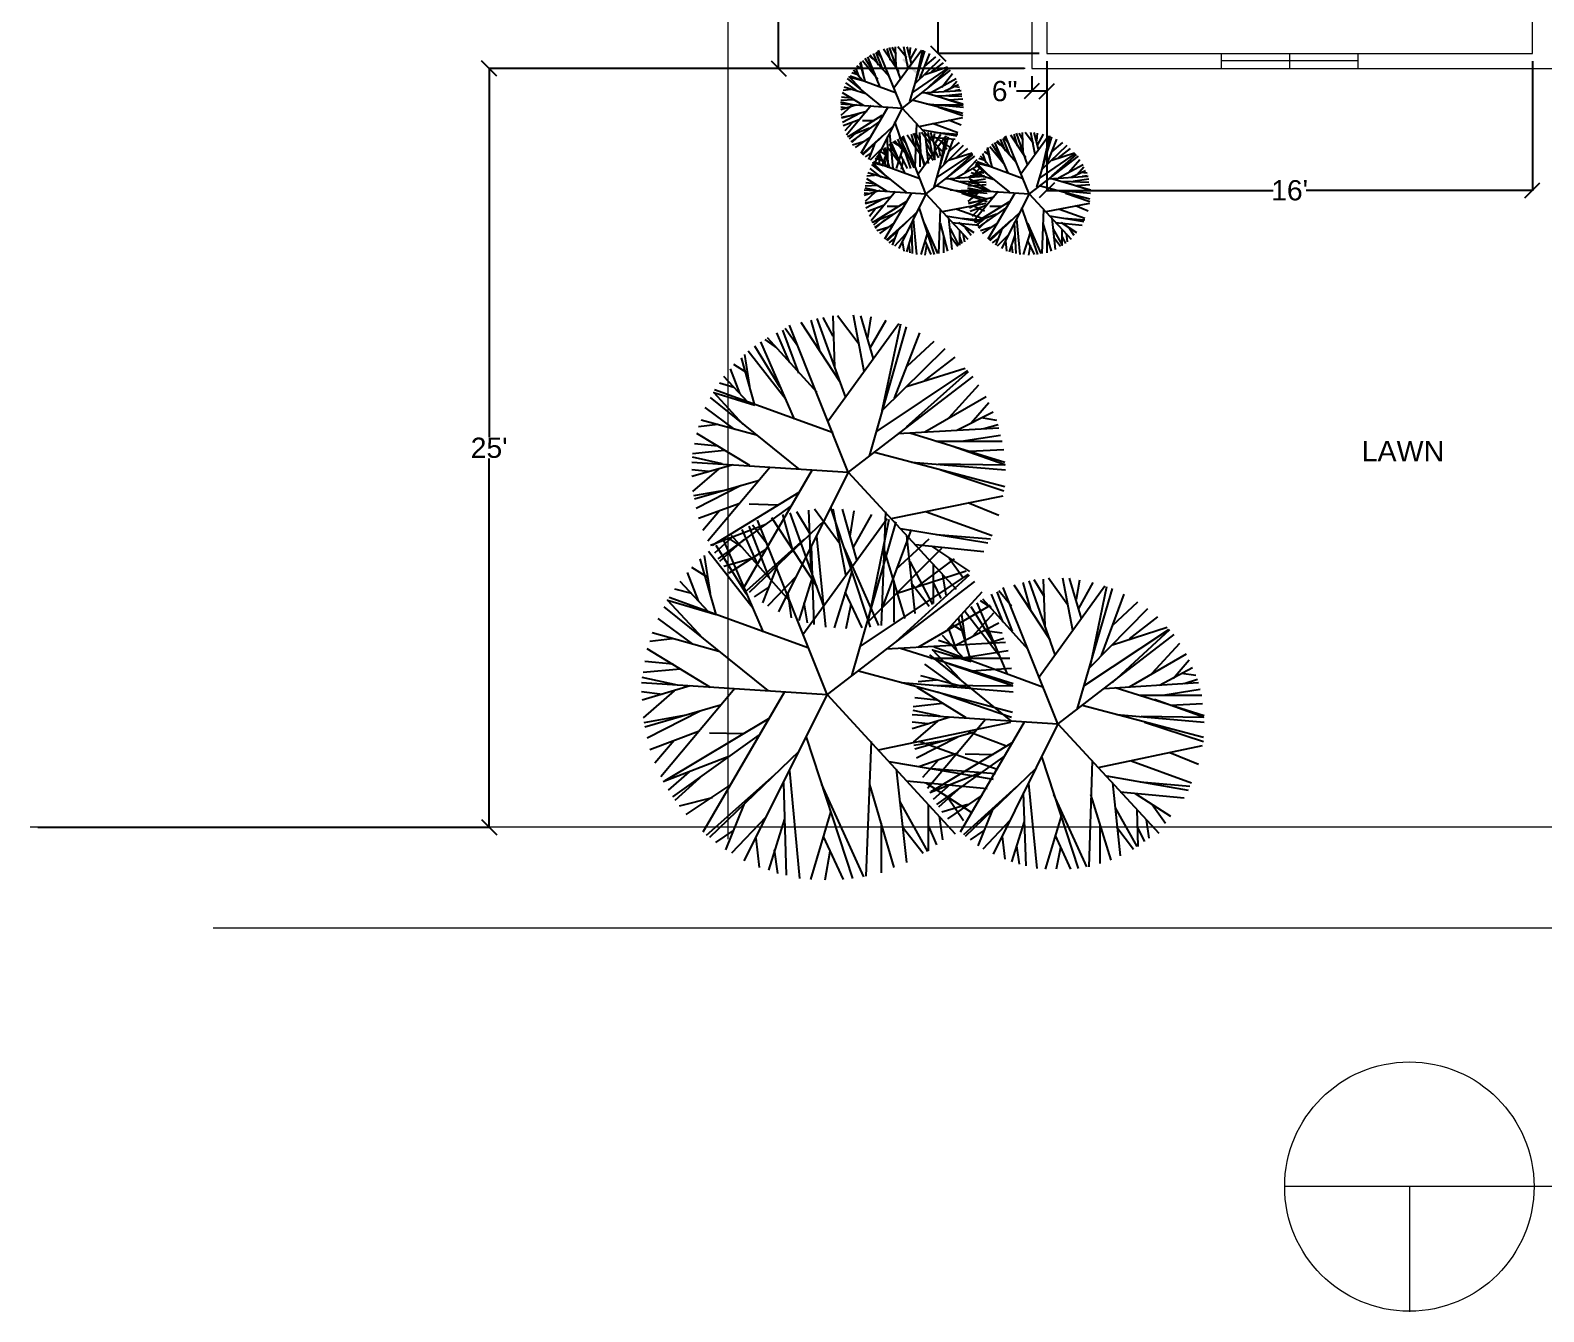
# Model space of a CAD drawing. Header units: inches. Extents: x 2489 to 11897, y 91 to 1364.
# Drawn here: x 4587 to 5185, y 91 to 598 of the extents above; entities that cross this region are included whole.
import ezdxf

# ---------------------------------------------------------------- set-up
doc = ezdxf.new("R2010")
doc.units = ezdxf.units.IN
doc.header["$MEASUREMENT"] = 0
for name, color, linetype in [('PDF2_Geometry', 7, 'Continuous'), ('PDF2_Solid Fills', 7, 'Continuous'), ('PDF2_Text', 7, 'Continuous')]:
    doc.layers.add(name, color=color, linetype=linetype)
doc.styles.add('PDF Arial', font='arial.ttf')
doc.styles.get("Standard").update_dxf_attribs({"font": 'arial.ttf'})
doc.dimstyles.get("Standard").update_dxf_attribs({"dimtxt": 8, "dimasz": 6, "dimexe": 0.18, "dimexo": 3, "dimgap": 0.09, "dimtad": 0, "dimtih": 1, "dimtoh": 1, "dimdec": 4, "dimzin": 0, "dimdsep": 46, "dimlunit": 4, "dimtxsty": 'Standard', "dimblk": 'OBLIQUE', "dimcen": 0.09, "dimadec": 0, "dimazin": 0, "dimtfac": 1, "dimtdec": 4, "dimtofl": 0, "dimtmove": 0, "dimatfit": 3, "dimldrblk": 'OBLIQUE', "dimfxl": 1, "dimtolj": 1, "dimtzin": 0, "dimarcsym": 0})

# ---------------------------------------------------------------- blocks, each defined once
blk = doc.blocks.new('_Oblique')
at = {"color": 0, "linetype": 'ByBlock', "lineweight": -2}
blk.add_line((-0.5, -0.5), (0.5, 0.5), dxfattribs=at)
blk = doc.blocks.new('*D137')
at = {"layer": 'Defpoints', "color": 0, "lineweight": 15, "transparency": 16777216}
for p in [(4882.87, 1216.77), (4982.92, 1216.77), (4982.92, 582.79)]:
    blk.add_point(p, dxfattribs=at)
at = {"layer": 'PDF2_Geometry', "color": 0, "lineweight": -2, "transparency": 16777216}
for p, q in [((4979.92, 1216.77), (4882.69, 1216.77)), ((4882.87, 1216.77), (4882.87, 903.96)), ((4882.87, 582.79), (4882.87, 895.61)), ((4979.92, 582.79), (4882.69, 582.79))]:
    blk.add_line(p, q, dxfattribs=at)
at = {"layer": 'PDF2_Geometry', "color": 0, "lineweight": -2, "transparency": 16777216, "xscale": 6, "yscale": 6, "zscale": 6}
for p, rotation in [((4882.87, 1216.77), 90), ((4882.87, 582.79), 270)]:
    blk.add_blockref('_Oblique', p, dxfattribs=dict(at, rotation=rotation))
at = {"layer": 'PDF2_Geometry', "color": 0, "lineweight": 9, "transparency": 16777216, "insert": (4882.87, 899.78), "char_height": 8, "attachment_point": 5}
blk.add_mtext('\\A1;52\'-10"', dxfattribs=at)
blk = doc.blocks.new('*D138')
at = {"layer": 'Defpoints', "color": 0, "lineweight": 15, "transparency": 16777216}
for p in [(4945.96, 750.77), (4988.91, 750.77), (4988.91, 588.78)]:
    blk.add_point(p, dxfattribs=at)
at = {"layer": 'PDF2_Geometry', "color": 0, "lineweight": -2, "transparency": 16777216}
for p, q in [((4985.91, 750.77), (4945.78, 750.77)), ((4945.96, 750.77), (4945.96, 673.95)), ((4945.96, 588.78), (4945.96, 665.6)), ((4985.91, 588.78), (4945.78, 588.78))]:
    blk.add_line(p, q, dxfattribs=at)
at = {"layer": 'PDF2_Geometry', "color": 0, "lineweight": -2, "transparency": 16777216, "xscale": 6, "yscale": 6, "zscale": 6}
for p, rotation in [((4945.96, 750.77), 90), ((4945.96, 588.78), 270)]:
    blk.add_blockref('_Oblique', p, dxfattribs=dict(at, rotation=rotation))
at = {"layer": 'PDF2_Geometry', "color": 0, "lineweight": 9, "transparency": 16777216, "insert": (4945.96, 669.77), "char_height": 8, "attachment_point": 5}
blk.add_mtext('\\A1;13\'-6"', dxfattribs=at)
blk = doc.blocks.new('*D125')
at = {"layer": 'Defpoints', "color": 0, "lineweight": 15, "transparency": 16777216}
for p in [(4988.91, 588.78), (5180.83, 588.78), (5180.83, 534.61)]:
    blk.add_point(p, dxfattribs=at)
at = {"layer": 'PDF2_Geometry', "color": 0, "lineweight": -2, "transparency": 16777216}
for p, q in [((4988.91, 585.78), (4988.91, 534.43)), ((5180.83, 585.78), (5180.83, 534.43)), ((4988.91, 534.61), (5078.37, 534.61)), ((5180.83, 534.61), (5091.37, 534.61))]:
    blk.add_line(p, q, dxfattribs=at)
at = {"layer": 'PDF2_Geometry', "color": 0, "lineweight": -2, "transparency": 16777216, "xscale": 6, "yscale": 6, "zscale": 6, "rotation": 180}
blk.add_blockref('_Oblique', (4988.91, 534.61), dxfattribs=at)
at = {"layer": 'PDF2_Geometry', "color": 0, "lineweight": -2, "transparency": 16777216, "xscale": 6, "yscale": 6, "zscale": 6}
blk.add_blockref('_Oblique', (5180.83, 534.61), dxfattribs=at)
at = {"layer": 'PDF2_Geometry', "color": 0, "lineweight": 9, "transparency": 16777216, "insert": (5084.87, 534.61), "char_height": 8, "attachment_point": 5}
blk.add_mtext("\\A1;16'", dxfattribs=at)
blk = doc.blocks.new('*D149')
at = {"color": 0, "lineweight": -2, "transparency": 16777216}
for p, q in [((4979.92, 582.79), (4768.24, 582.79)), ((4768.42, 582.79), (4768.42, 436.97)), ((4768.42, 282.79), (4768.42, 428.62)), ((4590.01, 282.79), (4768.6, 282.79))]:
    blk.add_line(p, q, dxfattribs=at)
at = {"layer": 'Defpoints', "color": 0, "lineweight": 15, "transparency": 16777216}
for p in [(4982.92, 582.79), (4587.01, 282.79), (4768.42, 282.79)]:
    blk.add_point(p, dxfattribs=at)
at = {"color": 0, "lineweight": -2, "transparency": 16777216, "xscale": 6, "yscale": 6, "zscale": 6}
for p, rotation in [((4768.42, 582.79), 90), ((4768.42, 282.79), 270)]:
    blk.add_blockref('_Oblique', p, dxfattribs=dict(at, rotation=rotation))
at = {"color": 0, "lineweight": 15, "transparency": 16777216, "insert": (4768.42, 432.79), "char_height": 8, "attachment_point": 5}
blk.add_mtext("\\A1;25'", dxfattribs=at)
blk = doc.blocks.new('*D150')
at = {"color": 0, "lineweight": -2, "transparency": 16777216}
for p, q in [((4988.91, 585.78), (4988.91, 573.66)), ((4982.92, 579.79), (4982.92, 573.66)), ((4982.92, 573.84), (4976.92, 573.84)), ((4988.91, 573.84), (4982.92, 573.84))]:
    blk.add_line(p, q, dxfattribs=at)
at = {"layer": 'Defpoints', "color": 0, "lineweight": 15, "transparency": 16777216}
for p in [(4988.91, 588.78), (4982.92, 582.79), (4982.92, 573.84)]:
    blk.add_point(p, dxfattribs=at)
at = {"color": 0, "lineweight": -2, "transparency": 16777216, "xscale": 6, "yscale": 6, "zscale": 6, "rotation": 180}
blk.add_blockref('_Oblique', (4982.92, 573.84), dxfattribs=at)
at = {"color": 0, "lineweight": -2, "transparency": 16777216, "xscale": 6, "yscale": 6, "zscale": 6}
blk.add_blockref('_Oblique', (4988.91, 573.84), dxfattribs=at)
at = {"color": 0, "lineweight": 15, "transparency": 16777216, "insert": (4972.21, 573.84), "char_height": 8, "attachment_point": 5}
blk.add_mtext('\\A1;6"', dxfattribs=at)

msp = doc.modelspace()

# ---------------------------------------------------------------- linework, layer by layer
at = {"lineweight": 15}
msp.add_line((5606.9217, 282.79203), (4587.01094, 282.79203), dxfattribs=at)
at = {"layer": 'PDF2_Geometry', "lineweight": 9}
for p, q in [((5057.78099, 588.77923), (5057.78098, 582.79197)), ((5057.78099, 588.77923), (5111.78098, 588.77923)), ((5084.78098, 588.77923), (5084.78098, 582.79197)), ((5111.78098, 588.77923), (5111.78098, 582.79197)), ((5111.78099, 585.79201), (5057.78099, 585.79201)), ((5057.78099, 582.79201), (5111.78098, 582.79201))]:
    msp.add_line(p, q, dxfattribs=at)
at = {"layer": 'PDF2_Geometry', "lineweight": 15}
msp.add_lwpolyline([(4862.84496, 278.10972), (4862.84496, 1335.18427)], dxfattribs=at)
at = {"layer": 'PDF2_Geometry', "lineweight": 20}
for points in [[(4988.90895, 792.67684), (4988.90892, 588.77923)], [(4982.90893, 786.03296), (4982.92172, 582.79203)], [(5180.83213, 588.77918), (5180.83213, 662.95406), (5180.83213, 666.9455)], [(4988.90892, 588.77923), (5057.78099, 588.77923)], [(5111.78098, 588.77923), (5111.78098, 582.79197), (5185.48889, 582.79203), (5360.78094, 582.79203)], [(5111.78098, 588.77923), (5180.83215, 588.77923)], [(4982.9217, 582.79203), (5048.78099, 582.79203), (5057.78098, 582.79201)]]:
    msp.add_lwpolyline(points, dxfattribs=at)
at = {"layer": 'PDF2_Geometry', "lineweight": 25}
for points in [[(4921.05391, 580.46362), (4917.06244, 586.78345)], [(4923.04964, 575.47428), (4918.06031, 587.44869)], [(4920.38867, 586.45084), (4918.72555, 587.78133)], [(4926.70849, 579.46575), (4919.05817, 588.11393)], [(4922.3844, 584.12248), (4920.38867, 588.7792)], [(4924.04751, 582.45937), (4921.38653, 589.11182)], [(4923.71489, 586.78346), (4921.71916, 589.44444)], [(4931.69783, 567.15871), (4922.3844, 590.10967)], [(4930.36734, 581.46149), (4924.38013, 590.44229)], [(4927.04112, 586.11822), (4925.71063, 590.77493)], [(4931.03259, 578.8005), (4926.70849, 591.10754)], [(4929.36948, 588.44658), (4927.70636, 591.10756)], [(4928.37161, 575.14166), (4939.34815, 590.10967)], [(4929.36948, 583.45724), (4929.03685, 591.44018)], [(4933.36095, 587.11609), (4930.03472, 591.44018)], [(4934.02619, 582.79199), (4932.36308, 591.44018)], [(4935.35668, 584.78773), (4933.69357, 591.44018)], [(4934.69143, 569.81969), (4940.67864, 589.77705)], [(4934.69144, 588.11395), (4935.02406, 591.10756)], [(4935.02406, 586.45084), (4937.35242, 590.77493)], [(4939.68079, 590.1097), (4936.68718, 576.80481), (4946.66587, 586.45083)], [(4938.6829, 578.80053), (4942.67437, 588.7792)], [(4940.67864, 583.78986), (4945.00274, 587.44871)], [(4913.73623, 580.46363), (4911.74049, 581.12887)], [(4916.06459, 578.13527), (4912.40574, 582.12674)], [(4914.73408, 579.46575), (4913.40359, 583.1246)], [(4916.06457, 582.45937), (4913.73621, 583.78986)], [(4917.06244, 577.80264), (4915.0667, 585.12033)], [(4916.39719, 580.46362), (4915.39933, 585.45296)], [(4922.05178, 578.46788), (4916.06457, 585.78558)], [(4950.65733, 582.12674), (4931.69785, 567.15872), (4948.32898, 549.1971)], [(4936.02192, 573.47857), (4949.99207, 583.12462)], [(4940.67864, 580.46364), (4949.65945, 583.45724)], [(4940.67864, 574.14381), (4949.99207, 582.792)], [(4943.33962, 581.46151), (4947.99633, 585.12036)], [(4947.33111, 575.47429), (4951.6552, 580.79625)], [(4911.40785, 574.47643), (4908.41425, 574.14381)], [(4917.39506, 572.81332), (4908.74687, 575.4743)], [(4914.06883, 573.81119), (4909.41211, 577.13741)], [(4923.71489, 567.82398), (4910.07736, 578.80053)], [(4915.39933, 574.80903), (4910.74263, 579.46579), (4917.06245, 577.80264)], [(4929.03685, 573.14594), (4911.07523, 579.79839)], [(4943.33964, 573.47855), (4952.98569, 578.80051)], [(4948.32898, 573.81117), (4953.98356, 576.47215)], [(4950.65733, 574.80904), (4953.31832, 577.80265)], [(4951.98783, 575.80691), (4954.31618, 575.47429)], [(4952.65307, 574.1438), (4954.6488, 574.47642)], [(4912.40572, 570.48496), (4907.41638, 570.15234)], [(4912.0731, 568.48923), (4907.41638, 569.48709)], [(4913.73621, 568.48923), (4907.41638, 566.49349)], [(4907.41639, 568.82187), (4931.69783, 567.15872), (4920.72128, 545.53827)], [(4911.40785, 571.15021), (4907.749, 571.48283)], [(4916.39719, 568.1566), (4908.08162, 573.14594)], [(4935.68932, 570.48495), (4955.64668, 565.16299)], [(4939.34817, 573.14593), (4954.98143, 574.1438)], [(4941.01128, 573.14593), (4955.64668, 568.82184)], [(4941.3439, 568.82184), (4955.9793, 567.49135)], [(4945.00275, 572.14806), (4955.31405, 571.81544)], [(4945.33538, 568.48925), (4955.64666, 568.48925), (4947.66373, 571.15022)], [(4948.99422, 572.14806), (4955.31405, 572.81331)], [(4950.32471, 570.48495), (4955.64668, 570.81757)], [(4911.40785, 567.82398), (4907.41638, 564.16513)], [(4910.07736, 567.15873), (4907.41638, 567.49136)], [(4917.72768, 565.82824), (4907.749, 563.16726)], [(4913.07096, 564.49775), (4907.749, 563.49989)], [(4915.0667, 565.163), (4908.08162, 561.50415)], [(4914.73408, 562.50202), (4908.41425, 560.17366)], [(4919.39079, 568.1566), (4909.74474, 556.51481)], [(4923.71489, 564.16513), (4910.40998, 555.84957)], [(4926.04324, 567.49136), (4915.39932, 549.19712)], [(4938.3503, 559.84103), (4955.64668, 563.49987)], [(4946.00062, 567.49135), (4955.64668, 564.16512)], [(4949.99209, 562.50201), (4954.98143, 560.50627)], [(4911.74047, 561.17153), (4909.07949, 558.17793)], [(4918.72555, 559.17579), (4910.07736, 555.84957)], [(4913.40359, 557.18006), (4910.7426, 554.8517)], [(4922.71702, 561.83677), (4911.40785, 553.85383)], [(4915.39932, 556.84743), (4911.74047, 553.52121)], [(4924.71275, 556.84743), (4915.73194, 548.86449)], [(4928.03898, 559.84104), (4916.06457, 548.53187)], [(4920.7213, 562.16938), (4916.06459, 562.16938)], [(4926.70851, 557.18005), (4928.039, 543.2099)], [(4928.70424, 561.83676), (4935.02407, 543.2099)], [(4939.68076, 547.53399), (4933.69354, 556.5148)], [(4936.68717, 552.1907), (4935.35668, 556.84741)], [(4940.67862, 544.87301), (4936.35452, 557.18004)], [(4937.35243, 561.17152), (4936.68719, 543.54252)], [(4938.68291, 554.51906), (4937.01979, 557.18004)], [(4939.01553, 549.52972), (4938.68291, 557.51266)], [(4942.67438, 553.18857), (4939.34815, 557.51266)], [(4939.68079, 558.51054), (4953.31832, 556.18218)], [(4940.67866, 557.51267), (4942.00915, 545.20563)], [(4943.67224, 548.86447), (4942.00913, 557.51266)], [(4945.00273, 550.86021), (4943.007, 557.51266)], [(4943.67226, 561.17152), (4953.65094, 557.51267)], [(4944.00487, 554.18643), (4944.67011, 557.18004)], [(4944.33749, 552.52332), (4946.99847, 556.84741)], [(4945.33537, 557.51267), (4953.65094, 556.84742)], [(4980.59335, 547.534), (4974.60615, 556.51481)], [(4977.26713, 552.1907), (4975.93664, 556.84741)], [(4981.2586, 544.87302), (4976.9345, 557.18005)], [(4979.59549, 554.51906), (4977.93238, 557.18004)], [(4979.59549, 549.52972), (4979.26287, 557.51266)], [(4983.58696, 553.18857), (4980.26074, 557.51266)], [(4984.25221, 548.86447), (4982.58909, 557.51266)], [(4985.5827, 550.86021), (4983.91958, 557.51266)], [(4984.91745, 554.18643), (4985.25008, 557.18004)], [(4985.25008, 552.52332), (4987.57843, 556.84741)], [(4916.39719, 553.85383), (4912.0731, 552.52334)], [(4918.72555, 555.51694), (4913.07096, 551.52547)], [(4920.72128, 552.85596), (4918.39292, 546.86876)], [(4923.71489, 551.19285), (4919.05817, 546.53613)], [(4926.04326, 550.86022), (4923.71491, 544.20776)], [(4926.70847, 543.87515), (4924.38012, 551.19284)], [(4925.71061, 546.53613), (4925.04535, 551.52547)], [(4931.3652, 544.5404), (4925.71061, 551.85808)], [(4925.71064, 555.84955), (4926.04326, 543.54252)], [(4930.69993, 546.53613), (4926.70847, 552.85596)], [(4932.69568, 541.54679), (4927.37373, 553.5212)], [(4930.03472, 552.52332), (4928.03898, 553.85381)], [(4936.35452, 545.53825), (4928.70422, 554.18645)], [(4932.03047, 551.85808), (4929.36949, 543.2099)], [(4932.03045, 550.19496), (4930.03472, 554.85168)], [(4930.69998, 555.51693), (4936.35456, 543.54252)], [(4933.36094, 548.53185), (4931.03259, 555.1843)], [(4933.36094, 552.85594), (4931.36521, 555.51692)], [(4941.01125, 533.23122), (4932.03042, 556.18218)], [(4937.01981, 555.51693), (4940.34604, 544.54039)], [(4938.01764, 541.21416), (4948.99418, 556.18218)], [(4938.68292, 550.52759), (4938.68292, 543.87514)], [(4941.01128, 553.5212), (4944.67013, 546.86875), (4944.67013, 552.85595)], [(4942.00915, 555.84955), (4952.65307, 554.85169)], [(4944.33746, 535.8922), (4949.99204, 555.84955)], [(4944.33751, 555.84955), (4950.32471, 551.85808)], [(4946.00062, 551.52546), (4946.66586, 548.19924)], [(4948.99421, 556.18218), (4946.33324, 542.87729), (4955.97929, 552.52331)], [(4947.33111, 553.85382), (4949.32684, 550.86022)], [(4948.32895, 544.87301), (4951.9878, 554.85169)], [(4949.99207, 549.86234), (4954.31617, 553.52119)], [(4952.98567, 547.53399), (4957.64239, 551.19284)], [(4967.28845, 543.87515), (4965.29271, 551.19284)], [(4966.6232, 546.53613), (4965.62534, 551.52547)], [(4972.27779, 544.5404), (4966.29058, 551.85809)], [(4971.27992, 546.53613), (4967.28845, 552.85596)], [(4973.60828, 541.54679), (4968.28632, 553.52121)], [(4970.61468, 552.52332), (4968.95157, 553.85381)], [(4976.9345, 545.53826), (4969.28419, 554.18645)], [(4972.61042, 550.19496), (4970.61468, 554.85168)], [(4974.27353, 548.53185), (4971.61255, 555.1843)], [(4973.94091, 552.85594), (4971.94517, 555.51692)], [(4981.92384, 533.23123), (4972.61041, 556.18219)], [(4978.59762, 541.21417), (4989.57416, 556.18219)], [(4984.91745, 535.89221), (4990.90465, 555.84956)], [(4989.90678, 556.18218), (4986.9132, 542.87729), (4996.89185, 552.52331)], [(4988.90892, 544.87301), (4992.90039, 554.85169)], [(4990.90466, 549.86234), (4995.22875, 553.52119)], [(4993.56563, 547.53399), (4998.22235, 551.19284)], [(4919.39079, 549.52974), (4917.06243, 547.86663)], [(4933.36094, 533.89646), (4919.72341, 544.87301)], [(4924.71275, 540.88157), (4920.05605, 545.53827), (4926.7085, 543.87518)], [(4938.6829, 539.21842), (4920.38866, 545.87088)], [(4923.38228, 546.53611), (4921.05392, 547.20135)], [(4925.71064, 544.20775), (4921.71917, 548.19922)], [(4922.3844, 548.53187), (4922.71702, 544.5404)], [(4924.38012, 545.53825), (4922.717, 549.19711)], [(4925.378, 548.53185), (4923.38227, 549.86234)], [(4924.71277, 546.86875), (4925.0454, 543.87514)], [(4931.0326, 548.53186), (4933.69358, 543.2099)], [(4932.03047, 546.86875), (4931.36523, 542.87728)], [(4960.30339, 548.19922), (4941.01128, 533.2312), (4957.64241, 515.26959)], [(4941.3439, 550.19497), (4944.00488, 546.53612)], [(4944.67013, 550.19497), (4946.00062, 547.53399)], [(4945.33535, 539.55105), (4959.63812, 549.1971)], [(4949.99207, 546.53612), (4959.3055, 549.52973)], [(4949.99207, 540.21629), (4959.63812, 548.86448)], [(4952.98569, 539.55103), (4962.29912, 544.873)], [(4956.64454, 541.87939), (4961.30126, 546.86873)], [(4974.27353, 533.89646), (4960.63601, 544.87301)], [(4965.62534, 540.88157), (4960.96862, 545.53827), (4967.28846, 543.87518)], [(4979.59549, 539.21842), (4961.30125, 545.87088)], [(4963.96221, 546.53611), (4961.96648, 547.20135)], [(4966.29057, 544.20775), (4962.63172, 548.19922)], [(4964.96009, 545.53826), (4963.6296, 549.19711)], [(4966.29059, 548.53185), (4964.29485, 549.86234)], [(5001.21594, 548.19922), (4981.92383, 533.2312), (4998.55496, 515.26959)], [(4986.24794, 539.55105), (5000.21809, 549.1971)], [(4990.90465, 546.53612), (4999.88546, 549.52973)], [(4990.90465, 540.21629), (5000.55071, 548.86448)], [(4993.56562, 539.55103), (5003.21168, 544.873)], [(4997.55709, 541.87939), (5001.88119, 546.86873)], [(4920.72128, 540.54891), (4917.72768, 540.21629)], [(4925.71062, 534.22908), (4917.72768, 539.21842)], [(4927.04111, 538.8858), (4918.0603, 541.54678)], [(4923.38226, 539.88367), (4919.05817, 543.20989)], [(4948.6616, 539.21841), (4964.29486, 540.21628)], [(4950.65733, 539.21841), (4965.29273, 534.89432)], [(4957.97503, 539.88366), (4963.62961, 542.54464)], [(4966.62321, 534.22908), (4958.30765, 539.21842)], [(4961.63387, 540.54891), (4958.64027, 540.21629)], [(4958.64028, 538.22054), (4964.62748, 539.21841)], [(4967.62108, 538.8858), (4958.97289, 541.54678)], [(4964.29485, 539.88367), (4959.63814, 543.20989)], [(4959.97077, 540.88152), (4962.96437, 543.87513)], [(4961.63388, 541.87939), (4963.96224, 541.54677)], [(4961.9665, 540.21628), (4964.29486, 540.5489)], [(4989.57415, 539.21841), (5005.20741, 540.21628)], [(4991.23727, 539.21841), (5006.20528, 534.89432)], [(4998.55496, 539.88366), (5004.20955, 542.54464)], [(4999.22021, 538.22054), (5005.54003, 539.21841)], [(5000.88332, 540.88152), (5003.5443, 543.87513)], [(5002.21381, 541.87939), (5004.87479, 541.54677)], [(5002.87906, 540.21628), (5004.87479, 540.5489)], [(4923.04964, 534.56171), (4916.72981, 532.56597)], [(4919.39079, 533.23122), (4916.72981, 533.56384)], [(4916.72982, 534.89436), (4941.01128, 533.23121), (4930.36734, 511.61075)], [(4922.05177, 536.55744), (4917.06243, 536.22482)], [(4921.38653, 534.56171), (4917.06243, 535.55958)], [(4921.0539, 533.89646), (4917.06243, 530.23761)], [(4921.0539, 537.22269), (4917.39506, 537.55531)], [(4929.03685, 534.22908), (4919.39079, 522.58729)], [(4935.35668, 533.56384), (4924.71275, 515.2696)], [(4945.00275, 536.55743), (4965.29273, 531.23547)], [(4950.65733, 534.89432), (4965.29273, 533.56383)], [(4954.6488, 538.22054), (4964.9601, 537.88792)], [(4954.98143, 534.56173), (4965.29271, 534.56173), (4956.97715, 537.2227)], [(4955.31405, 533.56383), (4965.29273, 530.2376)], [(4962.63174, 536.55744), (4957.6424, 536.22482)], [(4962.29912, 534.56171), (4957.6424, 535.55958)], [(4963.96223, 534.56171), (4957.6424, 532.56597)], [(4961.9665, 533.89646), (4957.6424, 530.23761)], [(4960.30338, 533.23122), (4957.6424, 533.56384)], [(4957.64241, 534.89436), (4981.92384, 533.23121), (4970.9473, 511.61075)], [(4961.63387, 537.22269), (4957.97503, 537.55531)], [(4969.61682, 534.22908), (4959.97076, 522.58729)], [(4959.97077, 536.55743), (4964.9601, 536.89005)], [(4976.26927, 533.56384), (4965.62535, 515.2696)], [(4985.9153, 536.55743), (5005.87266, 531.23547)], [(4991.56989, 534.89432), (5006.20528, 533.56383)], [(4995.22874, 538.22054), (5005.54003, 537.88792)], [(4995.56136, 534.56173), (5005.87268, 534.56173), (4997.88974, 537.2227)], [(4996.2266, 533.56383), (5005.87266, 530.2376)], [(5000.5507, 536.55743), (5005.87266, 536.89005)], [(4927.04111, 531.90073), (4917.06243, 529.23975)], [(4922.3844, 530.57024), (4917.06243, 529.57237)], [(4924.38013, 531.23548), (4917.39506, 527.57663)], [(4924.38013, 528.5745), (4918.0603, 526.24614)], [(4921.0539, 527.24401), (4918.72555, 524.25041)], [(4933.36094, 530.23761), (4920.05604, 521.92205)], [(4932.03045, 527.90926), (4920.72128, 519.92631)], [(4930.03473, 528.24187), (4925.71064, 528.24187)], [(4938.3503, 527.90924), (4944.3375, 509.28238)], [(4946.66586, 527.244), (4946.00062, 509.615)], [(4947.66373, 526.24613), (4964.9601, 529.57236)], [(4953.31831, 527.244), (4963.29699, 523.58515)], [(4967.9537, 531.90073), (4957.97503, 529.23975)], [(4963.29699, 530.57024), (4957.97503, 529.57237)], [(4965.29272, 531.23548), (4958.30765, 527.57663)], [(4964.9601, 528.5745), (4958.64027, 526.24614)], [(4961.9665, 527.24401), (4959.30552, 524.25041)], [(4959.63814, 528.57449), (4964.29486, 526.57875)], [(4974.27353, 530.23761), (4960.63601, 521.92205)], [(4972.94304, 527.90926), (4961.63387, 519.92631)], [(4970.94729, 528.24187), (4966.29057, 528.24187)], [(4978.93023, 527.90924), (4985.25006, 509.28238)], [(4987.57842, 527.244), (4986.91317, 509.615)], [(4988.57628, 526.24613), (5005.87266, 529.57236)], [(4993.89825, 527.244), (5003.87692, 523.58515)], [(5000.21807, 528.57449), (5005.20741, 526.57875)], [(4928.3716, 525.24828), (4919.72341, 521.92205)], [(4923.04964, 523.25254), (4920.38866, 520.92418)], [(4924.71275, 522.91992), (4921.0539, 519.59369)], [(4928.3716, 521.58943), (4922.71702, 517.59796)], [(4934.35881, 522.91992), (4925.378, 514.93698)], [(4937.35241, 525.91352), (4925.71062, 514.60435)], [(4935.35669, 521.92204), (4935.68932, 509.615)], [(4936.02194, 523.25253), (4937.35243, 509.28238)], [(4940.34603, 521.58941), (4945.66799, 509.615)], [(4946.66586, 521.58941), (4949.65947, 510.61287)], [(4948.99422, 524.58302), (4962.63175, 522.25466)], [(4949.99209, 523.58515), (4951.32258, 511.27811)], [(4951.32258, 521.92204), (4961.9665, 520.92417)], [(4953.98356, 521.92204), (4959.97077, 517.93057)], [(4954.6488, 523.58515), (4962.96437, 522.9199)], [(4968.95157, 525.24828), (4960.30338, 521.92205)], [(4963.96223, 523.25254), (4960.96863, 520.92418)], [(4965.62535, 522.91992), (4961.9665, 519.59369)], [(4969.28419, 521.58943), (4963.29699, 517.59796)], [(4974.93878, 522.91992), (4965.95797, 514.93698)], [(4978.265, 525.91352), (4966.29059, 514.60435)], [(4975.93663, 521.92204), (4976.60187, 509.615)], [(4976.93449, 523.25253), (4978.26498, 509.28238)], [(4981.25859, 521.58941), (4986.58055, 509.615)], [(4987.24579, 521.58941), (4990.57202, 510.61287)], [(4989.90677, 524.58302), (5003.5443, 522.25466)], [(4990.90464, 523.58515), (4992.23513, 511.27811)], [(4992.23513, 521.92204), (5002.87906, 520.92417)], [(4994.56349, 521.92204), (5000.5507, 517.93057)], [(4995.56136, 523.58515), (5003.87692, 522.9199)], [(4926.04324, 519.92631), (4921.71915, 518.59582)], [(4928.70422, 515.60222), (4926.37587, 513.93911)], [(4930.03471, 518.92845), (4927.70636, 512.94124)], [(4933.02832, 517.26533), (4928.70422, 512.60862)], [(4931.69783, 514.60435), (4932.36307, 510.61288)], [(4935.35669, 516.9327), (4933.36096, 510.28025)], [(4941.67652, 517.93057), (4939.01554, 509.28238)], [(4940.67866, 514.60434), (4943.00701, 509.28238)], [(4947.99635, 516.60008), (4947.99635, 509.94762)], [(4950.65733, 519.59368), (4953.98356, 512.94123)], [(4950.98996, 516.26745), (4953.65094, 512.6086)], [(4954.31618, 518.92843), (4954.31618, 512.94123)], [(4954.31618, 516.26745), (4955.31405, 513.60647)], [(4955.64667, 517.59794), (4956.31192, 514.27172)], [(4956.64454, 519.9263), (4958.9729, 516.9327)], [(4966.62321, 519.92631), (4962.63174, 518.59582)], [(4969.61682, 515.60222), (4967.28846, 513.93911)], [(4970.94731, 518.92845), (4968.61895, 512.94124)], [(4973.94091, 517.26533), (4969.28419, 512.60862)], [(4972.61042, 514.60435), (4972.94304, 510.61288)], [(4976.26925, 516.9327), (4973.94089, 510.28025)], [(4982.25646, 517.93057), (4979.59547, 509.28238)], [(4981.25859, 514.60434), (4983.91957, 509.28238)], [(4988.90891, 516.60008), (4988.90891, 509.94762)], [(4991.23727, 519.59368), (4994.89611, 512.94123), (4994.89611, 518.92843)], [(4991.56989, 516.26745), (4994.23087, 512.6086)], [(4994.89611, 516.26745), (4996.2266, 513.60647)], [(4996.55923, 517.59794), (4996.89185, 514.27172)], [(4997.55709, 519.9263), (4999.55283, 516.9327)], [(4934.35883, 512.94123), (4934.69145, 509.94762)], [(4941.3439, 512.94123), (4940.67866, 508.94976)], [(4974.93876, 512.94123), (4975.27138, 509.94762)], [(4982.25646, 512.94123), (4981.59121, 508.94976)], [(4905.08803, 464.71097), (4904.42278, 485.00095)], [(4914.73408, 473.69178), (4906.08589, 485.00095)], [(4916.72982, 463.04786), (4912.40572, 485.33357)], [(4920.38867, 468.0372), (4915.39933, 485.00095)], [(4918.06031, 476.35276), (4919.3908, 484.66833)], [(4890.78526, 462.38261), (4884.46543, 479.34637)], [(4890.45263, 473.02654), (4885.46329, 480.01161)], [(4910.41, 423.13316), (4887.12642, 481.34211)], [(4907.08377, 459.0564), (4891.78313, 482.33999)], [(4899.10082, 471.36342), (4895.77459, 483.33784)], [(4909.41213, 452.73657), (4898.10296, 484.0031)], [(4904.42278, 477.01801), (4900.43131, 484.3357)], [(4902.42706, 443.42314), (4930.36735, 482.00736)], [(4918.72557, 429.45299), (4933.36096, 480.67687)], [(4919.05818, 472.36129), (4925.378, 483.33784)], [(4931.0326, 481.67473), (4923.71489, 447.41458), (4948.66159, 472.02865)], [(4883.46757, 456.72804), (4873.48889, 473.02654)], [(4889.12215, 444.08838), (4875.81725, 474.68966)], [(4882.13707, 472.36129), (4877.48035, 475.68752)], [(4898.10296, 454.7323), (4878.47823, 476.35278)], [(4887.12641, 466.70671), (4882.13707, 478.3485)], [(4928.70425, 452.40397), (4938.68293, 478.34853)], [(4933.69357, 465.04359), (4944.33749, 475.02227)], [(4873.48889, 449.74297), (4868.16693, 468.36983)], [(4871.49316, 457.06067), (4869.49742, 469.70032)], [(4885.79593, 451.7387), (4870.82791, 471.03081)], [(4940.67866, 459.38905), (4952.65307, 468.70248)], [(4870.82791, 450.74082), (4861.18186, 461.05212)], [(4867.50169, 454.39968), (4863.84284, 464.04574)], [(4870.49528, 462.38261), (4865.17332, 465.70884)], [(4959.63814, 461.05212), (4910.41, 423.13315), (4952.98569, 376.89861)], [(4921.38655, 439.09907), (4957.64241, 463.38052)], [(4933.36097, 457.06069), (4956.64455, 464.37838)], [(4933.36097, 441.0948), (4957.97504, 463.04789)], [(4868.83218, 442.09263), (4857.19038, 454.73232), (4873.48889, 449.743)], [(4904.42278, 438.76639), (4857.523, 455.73014)], [(4865.17333, 456.72803), (4859.51874, 458.39114)], [(4950.32471, 444.75362), (4961.9665, 457.7259)], [(4865.50594, 440.09688), (4853.86415, 448.74507)], [(4890.78526, 424.46362), (4855.85989, 452.73654)], [(4940.67865, 439.09903), (4964.9601, 453.06918)], [(4958.9729, 442.75788), (4965.95797, 450.74082)], [(4874.15413, 437.76852), (4852.20104, 443.75573)], [(4953.31831, 439.76428), (4967.62108, 447.08197)], [(4962.96437, 444.75362), (4968.95158, 443.75575)], [(4871.49315, 425.79411), (4850.53793, 438.43377)], [(4858.85349, 442.09261), (4851.20317, 441.09475)], [(4930.03473, 438.43379), (4969.94944, 440.76214)], [(4934.69145, 438.76641), (4972.2778, 427.12462)], [(4954.98142, 435.44018), (4970.61469, 437.76854)], [(4963.96223, 440.42952), (4969.61682, 442.09263)], [(4861.51447, 431.78131), (4848.87482, 430.45082)], [(4858.85349, 433.44443), (4849.54006, 434.44229)], [(4920.7213, 431.11609), (4972.2778, 417.47856)], [(4945.00275, 435.44018), (4971.27993, 435.44018)], [(4946.00061, 426.45939), (4972.27779, 426.12676), (4951.32256, 433.44443)], [(4958.30765, 431.44871), (4971.94517, 432.11396)], [(4864.84069, 426.12673), (4848.54219, 421.47001)], [(4848.5422, 427.12462), (4910.41, 423.13315), (4882.80231, 367.91781)], [(4860.5166, 426.45935), (4848.87482, 429.12033)], [(4879.47609, 425.12886), (4854.86202, 395.85808)], [(4935.35669, 427.12462), (4972.61042, 424.13102)], [(4855.19464, 423.46575), (4848.54219, 424.13099)], [(4859.18611, 424.46362), (4848.87482, 415.48281)], [(4874.81937, 419.8069), (4849.54006, 412.4892)], [(4896.10722, 424.13099), (4868.83217, 377.23121)], [(4946.99848, 424.13102), (4971.94517, 415.81545)], [(4862.84496, 416.14805), (4849.20744, 413.81969)], [(4867.8343, 417.81117), (4850.2053, 408.83036)], [(4890.78526, 415.15018), (4856.52513, 394.19496)], [(4927.37375, 404.83891), (4971.61255, 413.81972)], [(4867.50168, 410.82609), (4851.20317, 404.83888)], [(4859.51874, 407.83249), (4852.86629, 400.18217)], [(4887.79166, 409.82822), (4858.85349, 388.873)], [(4882.4697, 410.16087), (4871.16053, 410.49349)], [(4900.76395, 370.24618), (4887.45904, 407.16729)], [(4895.10936, 399.18434), (4890.12002, 407.4999)], [(4895.77461, 384.54894), (4894.77674, 408.16515)], [(4907.08377, 394.86024), (4897.1051, 408.49777)], [(4903.42492, 409.163), (4919.05819, 361.93059)], [(4909.41213, 382.55321), (4904.42279, 408.49777)], [(4913.73622, 388.54041), (4908.08164, 408.49777)], [(4911.07524, 397.85385), (4912.73836, 407.83252)], [(4925.04539, 407.49989), (4923.38228, 362.59583)], [(4941.34389, 407.49989), (4967.28846, 398.18645)], [(4957.6424, 411.15873), (4969.94944, 406.16939)], [(4877.81298, 402.51052), (4855.85989, 394.19496)], [(4901.09656, 404.17364), (4871.16053, 375.5681)], [(4879.14348, 381.55534), (4871.16053, 401.84532)], [(4878.47823, 394.52762), (4872.49102, 402.17794)], [(4902.09444, 335.32081), (4874.48676, 404.17368)], [(4898.10297, 377.8965), (4880.14135, 405.17155)], [(4888.45691, 392.19926), (4884.46544, 406.50203)], [(4892.44838, 358.93701), (4925.71064, 404.83893)], [(4911.74049, 342.63851), (4929.36949, 403.50844)], [(4912.40573, 393.52975), (4919.72343, 406.50203)], [(4926.37587, 404.5063), (4918.0603, 363.92634), (4947.33109, 393.19713)], [(4864.50807, 397.52119), (4857.523, 391.20136)], [(4869.16479, 396.52332), (4859.51874, 387.87513)], [(4876.81512, 359.93488), (4861.18186, 396.19074)], [(4868.49955, 393.52975), (4862.84497, 397.1886)], [(4887.12642, 372.24192), (4864.17546, 398.18648)], [(4874.48676, 386.8773), (4868.49955, 400.51483)], [(4892.78099, 396.52332), (4870.16266, 376.23334)], [(4897.77034, 397.85383), (4901.42919, 361.93059)], [(4924.04752, 369.91356), (4935.35669, 400.51483)], [(4929.36949, 384.88157), (4942.34176, 396.85598)], [(4931.0326, 400.84743), (4965.62534, 395.19285)], [(4933.36096, 398.18645), (4936.68718, 367.25255)], [(4945.33537, 398.51907), (4966.62322, 396.85596)], [(4855.8599, 375.23552), (4853.53154, 390.20353)], [(4872.82365, 369.24831), (4855.19465, 391.86665)], [(4870.16267, 374.9029), (4858.18825, 394.19501)], [(4878.1456, 392.86447), (4863.17758, 383.21842)], [(4895.77461, 393.86236), (4896.77247, 362.92846)], [(4908.74689, 393.19712), (4922.38441, 362.59583)], [(4924.38015, 393.19712), (4932.69571, 365.25682)], [(4937.01981, 394.5276), (4963.96223, 391.86662)], [(4943.33964, 393.86236), (4958.30765, 383.88368)], [(4950.32471, 389.20564), (4955.97929, 381.2227)], [(4851.20318, 372.24192), (4846.87909, 383.55109)], [(4854.86203, 381.55534), (4848.5422, 385.54681)], [(4858.18825, 366.91995), (4851.86843, 388.87304)], [(4871.82577, 388.873), (4861.18185, 385.8794)], [(4882.46969, 386.54464), (4876.48249, 371.57663)], [(4911.74049, 383.88368), (4904.75541, 361.59797)], [(4929.36948, 375.23552), (4956.97716, 384.21633)], [(4934.69145, 387.87515), (4943.67226, 370.9114)], [(4937.68505, 377.8965), (4952.32044, 388.87304)], [(4944.00488, 386.54467), (4944.00488, 371.24402)], [(4855.19464, 367.91781), (4843.88547, 379.89222)], [(4879.14347, 377.89645), (4873.15626, 373.90498)], [(4890.12001, 382.22055), (4878.47822, 370.24614)], [(4896.10723, 381.55533), (4890.78527, 364.59158)], [(4960.30338, 379.89222), (4902.09442, 335.32079), (4952.65306, 280.10544)], [(4915.06671, 354.28029), (4957.97502, 382.88584)], [(4928.37162, 380.22484), (4928.37162, 363.92633)], [(4929.36948, 356.27603), (4958.30765, 382.55321)], [(4935.35669, 379.22696), (4942.34177, 370.24615)], [(4944.00488, 379.55959), (4946.99848, 373.23976)], [(4947.66373, 382.55319), (4948.99421, 374.57025)], [(4993.23301, 323.67901), (4971.61255, 377.56386)], [(4990.23941, 356.94126), (4975.93663, 378.56173)], [(4982.58909, 368.58304), (4979.59548, 379.55959)], [(4992.23514, 350.95405), (4981.92384, 380.22484)], [(4987.91105, 373.905), (4983.91958, 380.55745)], [(4985.91531, 342.30586), (5011.85988, 378.22911)], [(4988.24367, 362.26321), (4987.57842, 380.89008)], [(4997.22448, 370.57878), (4989.57416, 381.2227)], [(4999.22022, 360.6001), (4995.22874, 381.2227)], [(5002.54644, 365.25682), (4997.88972, 381.2227)], [(5000.55071, 372.90714), (5001.8812, 380.55745)], [(5000.88333, 329.33358), (5014.85348, 377.23123)], [(5001.54857, 369.24829), (5007.20316, 379.55959)], [(5012.52512, 377.89649), (5005.87268, 345.96472), (5028.82362, 369.2483)], [(4852.86629, 357.60652), (4838.89614, 372.57453), (4858.18825, 366.91995)], [(4894.77673, 353.61503), (4839.56138, 373.57238)], [(4848.54219, 375.2355), (4841.88974, 376.89862)], [(4886.46116, 375.23548), (4887.79166, 365.58942)], [(4892.781, 371.57664), (4894.11149, 363.59371)], [(4909.07951, 375.90074), (4915.73196, 361.59797)], [(4949.32683, 360.60011), (4963.29698, 375.90075)], [(4973.27566, 343.30373), (4961.30125, 371.57665)], [(4966.95582, 369.58091), (4962.63173, 372.24189)], [(4981.59122, 352.94979), (4963.6296, 372.90714)], [(4971.61254, 363.92633), (4966.95582, 374.90287)], [(4975.27139, 360.26748), (4969.28418, 375.90074)], [(4974.93877, 370.24615), (4969.94943, 376.23336)], [(5010.5294, 350.62145), (5019.51021, 374.9029)], [(5014.85348, 362.59584), (5024.83215, 371.90927)], [(4848.87481, 355.27814), (4835.23729, 365.25682)], [(4878.81085, 336.65127), (4837.56565, 369.91353)], [(4911.40787, 370.9114), (4909.41213, 361.26535)], [(4938.01766, 353.94766), (4966.6232, 370.57879)], [(4958.97288, 348.29307), (4953.98354, 365.58944)], [(4956.97715, 354.94552), (4955.31404, 366.91993)], [(4970.28206, 350.2888), (4956.64453, 367.9178)], [(4968.28632, 354.94552), (4958.97288, 369.91354)], [(4959.63813, 358.27175), (4967.9537, 367.58518)], [(5021.50595, 357.2739), (5032.81512, 365.92209)], [(4859.18611, 352.28454), (4832.90893, 359.60223)], [(4953.3183, 352.61717), (4949.99207, 361.59798)], [(4956.3119, 359.93486), (4951.32256, 362.92846)], [(4952.98568, 354.94553), (4969.94943, 363.59371)], [(4964.29485, 360.60011), (4971.27992, 359.60224)], [(5003.54433, 338.64704), (5037.13921, 360.93275)], [(5014.8535, 354.94554), (5036.47397, 361.93062)], [(5014.8535, 339.97753), (5037.47183, 360.93275)], [(4855.85989, 337.98176), (4830.9132, 353.2824)], [(4840.89187, 357.27387), (4831.91106, 356.27601)], [(4925.378, 353.28241), (4972.61041, 355.94339)], [(4931.03259, 353.61504), (4975.60401, 339.64489)], [(4987.57843, 337.98179), (4944.3375, 353.94767)], [(4951.32258, 354.94554), (4946.00062, 356.60866)], [(4956.31192, 349.29096), (4947.66373, 358.60439)], [(4965.62533, 355.61077), (4971.94517, 357.60651)], [(5039.13494, 358.93701), (4993.23303, 323.67902), (5033.14773, 280.43809)], [(5030.48675, 343.63638), (5041.4633, 355.61079)], [(4841.22449, 347.2952), (4829.91532, 348.29306)], [(4951.65519, 339.31228), (4940.67865, 347.29522)], [(4974.93877, 324.67688), (4942.67438, 350.95407)], [(4943.00701, 349.62357), (4974.27352, 349.62357)], [(4954.6488, 341.30799), (4943.67226, 352.9498), (4958.9729, 348.29307)], [(4944.00489, 338.97965), (4975.2714, 338.64702), (4950.3247, 347.29521)], [(4954.64879, 349.62357), (4973.60828, 352.61717)], [(5021.50595, 338.31441), (5044.12428, 351.28669)], [(5038.80232, 341.64064), (5045.12215, 348.95834)], [(4842.88761, 338.97963), (4828.91746, 341.97324)], [(4843.88547, 345.29946), (4829.25008, 343.96897)], [(4914.40146, 344.63423), (4975.27139, 328.33572)], [(4959.63813, 337.31654), (4939.01553, 342.6385)], [(4958.97288, 344.63423), (4974.93876, 345.63209)], [(5033.48036, 338.97966), (5046.45264, 345.96473)], [(5042.12854, 343.63638), (5047.78313, 342.97113)], [(5043.12641, 339.6449), (5048.44837, 341.30802)], [(4828.58484, 339.9775), (4902.09444, 335.32081), (4869.16479, 269.46152)], [(4836.9004, 335.32078), (4828.58484, 336.31865)], [(4847.87695, 338.64701), (4828.91746, 332.99243)], [(4841.55712, 336.65127), (4829.25008, 326.00735)], [(4865.50594, 337.64914), (4836.23516, 302.72377)], [(4885.13067, 336.31865), (4852.86628, 280.77068)], [(4931.36521, 339.97751), (4975.60401, 336.31866)], [(4956.97715, 326.00737), (4937.68504, 337.98179)], [(4945.33536, 340.97539), (4938.01766, 340.31015)], [(4945.66798, 336.31866), (4974.93876, 326.33998)], [(5011.52727, 337.64917), (5048.781, 339.97753)], [(5015.85136, 337.98179), (5051.10935, 327.00525)], [(5034.81084, 334.98819), (5049.44624, 337.31655)], [(4859.85136, 330.99669), (4829.91532, 322.3485)], [(4947.66372, 331.66196), (4936.02193, 330.33147)], [(4945.33536, 332.99245), (4936.68717, 333.99032)], [(5002.87908, 330.99672), (5050.77673, 318.35706)], [(5025.49741, 334.98819), (5050.11148, 334.98819)], [(5026.16264, 326.67261), (5050.77671, 326.33998), (5031.4846, 333.32506)], [(5037.80445, 330.99672), (5050.44411, 331.66196)], [(4845.54859, 327.00522), (4829.5827, 324.01162)], [(4851.86842, 328.66833), (4830.9132, 318.02441)], [(4878.81085, 325.67473), (4837.89827, 301.06066)], [(4922.3844, 313.3677), (4974.60614, 324.34425)], [(4950.65732, 326.34), (4935.68931, 321.68328)], [(4942.00914, 323.67902), (4935.68931, 324.34426)], [(4935.68932, 327.33784), (4993.23302, 323.67901), (4967.62106, 272.1225)], [(4946.66585, 326.67262), (4936.02193, 329.00098)], [(4945.66798, 324.67688), (4936.02193, 316.36132)], [(4964.62747, 325.34213), (4941.67651, 298.06708)], [(4979.92811, 324.34426), (4954.64879, 280.7707)], [(5016.5166, 327.33787), (5051.10935, 324.34427)], [(5027.49316, 324.34427), (5050.77673, 316.69395)], [(4851.20317, 320.68539), (4831.91106, 313.36769)], [(4875.152, 319.3549), (4840.89187, 294.74083)], [(4869.16479, 319.68753), (4855.52726, 320.02015)], [(4893.77886, 318.35704), (4912.0731, 262.47645)], [(4960.30338, 320.35279), (4936.68717, 313.70034)], [(4953.65093, 318.35706), (4937.35242, 310.04149)], [(4957.97502, 320.6854), (4972.61041, 315.03081)], [(4841.55712, 317.02654), (4833.90679, 308.04573)], [(4890.78526, 312.70245), (4855.52727, 278.77495)], [(4919.3908, 316.69393), (4917.39506, 263.47431)], [(4948.99421, 317.02657), (4936.35455, 315.03083)], [(4953.65093, 312.03723), (4938.35029, 306.71527)], [(4938.68291, 316.69393), (4969.28419, 305.71738)], [(4974.93877, 316.0287), (4943.007, 296.73659)], [(4967.62109, 311.37199), (4956.64454, 311.70461)], [(5009.19891, 306.38265), (5050.44411, 315.03083)], [(5037.47183, 312.36985), (5048.781, 307.71314)], [(4863.17758, 310.70672), (4837.23302, 300.72803)], [(4926.37588, 308.71099), (4967.62108, 301.72591)], [(4929.36948, 305.71738), (4933.36094, 268.79628)], [(4946.00061, 309.37625), (4939.68078, 302.39117)], [(4943.33963, 306.05001), (4968.61894, 304.05427)], [(4972.27779, 311.03936), (4945.33536, 291.74725)], [(4984.58483, 306.05002), (4956.64453, 279.10759)], [(4986.9132, 310.37412), (5001.21597, 266.46794)], [(5006.87055, 309.04363), (5005.54006, 267.13318)], [(5022.17119, 309.04363), (5046.12002, 300.39544)], [(4847.54432, 304.71951), (4839.22876, 297.40181)], [(4852.86628, 303.38902), (4841.88974, 293.41034)], [(4863.51021, 299.39755), (4846.21383, 287.75576)], [(4881.1392, 303.38902), (4854.19677, 279.44019)], [(4884.79805, 300.39542), (4885.79592, 263.80694)], [(4887.12641, 305.05214), (4891.11788, 262.47645)], [(4899.76607, 299.73018), (4916.3972, 263.14169)], [(4918.72555, 299.73018), (4928.37161, 266.80055)], [(4933.36094, 301.06067), (4965.29271, 298.06707)], [(4941.01126, 300.39542), (4958.97288, 288.75363)], [(4962.96436, 304.38691), (4942.67438, 296.40397)], [(4950.65732, 299.73019), (4944.00487, 293.74298)], [(4981.59124, 300.06282), (4984.91746, 266.46794)], [(5012.52514, 303.05642), (5044.78953, 297.40184)], [(5014.85349, 300.39544), (5017.8471, 271.45728)], [(5025.83004, 300.72806), (5045.45477, 299.06495)], [(4856.52513, 294.40821), (4843.55285, 291.08198)], [(4954.98142, 298.73233), (4946.00061, 290.74938)], [(4963.29698, 295.4061), (4949.65945, 286.09267)], [(4949.65945, 294.74084), (4955.97928, 285.42741)], [(4976.93451, 298.73233), (4955.97928, 279.77284)], [(4979.5955, 296.40397), (4980.59337, 267.4658)], [(4991.56991, 295.73872), (5004.5422, 267.13318)], [(5006.20531, 295.73872), (5014.18825, 269.79416)], [(5017.8471, 296.73659), (5043.12641, 294.40823)], [(5023.8343, 296.07135), (5037.80445, 287.09054)], [(4869.16479, 291.74723), (4861.84709, 273.7856)], [(4903.42492, 288.75363), (4895.44197, 262.14382)], [(4930.69997, 293.07773), (4941.67651, 273.12038)], [(4942.00913, 291.74724), (4942.00913, 273.453)], [(4957.6424, 291.74725), (4947.33109, 288.75365)], [(4967.28845, 289.41889), (4961.63387, 275.44874)], [(5015.85136, 290.41676), (5024.49955, 275.11612)], [(5024.49955, 289.75152), (5024.83217, 275.11612)], [(5030.48675, 291.74725), (5035.80872, 284.42955)], [(4864.8407, 281.43592), (4857.85562, 276.77921)], [(4877.81298, 286.75789), (4864.17545, 272.45511)], [(4885.13067, 286.09265), (4878.81084, 265.80268)], [(4923.38227, 284.42954), (4923.38227, 264.80481)], [(4931.69783, 283.09905), (4940.0134, 272.45513)], [(4942.00913, 283.43167), (4945.33536, 275.78135)], [(4946.33323, 287.09052), (4947.66372, 277.77709)], [(4963.96223, 281.43595), (4958.64026, 277.7771)], [(4974.27353, 285.42742), (4963.6296, 274.11825)], [(4979.92812, 285.0948), (4974.93878, 269.12892)], [(4994.56352, 287.09054), (4988.24369, 266.13531)], [(5009.86415, 283.76431), (5009.86415, 268.46367)], [(5016.5166, 282.76644), (5023.16906, 274.11826)], [(5024.49955, 283.09907), (5027.49316, 277.11186)], [(5028.1584, 285.76005), (5029.15627, 278.44235)], [(4873.82151, 278.44232), (4875.152, 266.80054)], [(4900.43131, 279.10758), (4908.41425, 262.14382)], [(4971.27992, 279.10759), (4972.27779, 270.12678)], [(4976.93452, 275.44875), (4977.93239, 268.13105)], [(4992.23516, 279.44022), (4998.22236, 266.13531)], [(4881.1392, 273.78562), (4882.46969, 264.47219)], [(4903.09229, 273.12038), (4901.09656, 261.8112)], [(4994.23089, 274.7835), (4992.56778, 266.13531)]]:
    msp.add_lwpolyline(points, dxfattribs=at)
at = {"layer": 'PDF2_Geometry', "lineweight": 9}
for points in [[(4980.26072, 582.79203), (4928.37162, 582.79203)], [(5505.47178, 140.73659), (5083.04111, 140.73659)], [(5132.26926, 140.73659), (5132.26926, 91.17583)]]:
    msp.add_lwpolyline(points, dxfattribs=at)
msp.add_lwpolyline([(5360.78094, 282.79203, -0.315002362), (5327.18608, 242.87732), (4659.27991, 242.87732)], format="xyb", dxfattribs=at)
msp.add_circle((5132.20775, 140.67139), 49.28969, dxfattribs=at)
at = {"layer": 'PDF2_Solid Fills', "transparency": 33554559}
for points in [[(4932.36308, 586.78346), (4931.69783, 586.1182), (4939.68079, 579.79842)], [(4931.69783, 586.1182), (4939.68079, 579.79842), (4939.01553, 578.80053)]]:
    msp.add_solid(points, dxfattribs=at)

# ---------------------------------------------------------------- texts
at = {"layer": 'PDF2_Text', "insert": (5113.32248, 427.46959), "char_height": 8.095545, "attachment_point": 7, "style": 'PDF Arial'}
msp.add_mtext('LAWN', dxfattribs=at)

# ---------------------------------------------------------------- dimensions: what is measured, and where the dimension line sits
at = {"lineweight": 15}
dim = msp.add_linear_dim(base=(4982.9217, 573.84471), p1=(4988.90892, 588.77923), p2=(4982.9217, 582.79203), dimstyle='Standard', dxfattribs=at)
dim.commit()
dim.dimension.update_dxf_attribs({"geometry": '*D150', "text_midpoint": (4972.21233, 573.84471)})
dim = msp.add_linear_dim(base=(4768.41601, 282.79203), p1=(4982.92172, 582.79203), p2=(4587.01094, 282.79203), angle=90, dimstyle='Standard', dxfattribs=at)
dim.commit()
dim.dimension.update_dxf_attribs({"geometry": '*D149', "text_midpoint": (4768.41601, 432.79203)})
at = {"layer": 'PDF2_Geometry', "lineweight": 9}
for base, p1, p2, picture, middle in [((4882.87049, 1216.770584), (4982.921701, 582.792027), (4982.921717, 1216.770584), '*D137', (4882.87049, 899.781306)), ((4945.95931, 750.76642), (4988.90893, 588.77924), (4988.90895, 750.76642), '*D138', (4945.95931, 669.77283))]:
    dim = msp.add_linear_dim(base=base, p1=p1, p2=p2, angle=90, dimstyle='Standard', dxfattribs=at)
    dim.commit()
    dim.dimension.update_dxf_attribs({"geometry": picture, "text_midpoint": middle})
dim = msp.add_linear_dim(base=(5180.83215, 534.60985), p1=(4988.90892, 588.77923), p2=(5180.83215, 588.77923), text="16'", dimstyle='Standard', dxfattribs=at)
dim.commit()
dim.dimension.update_dxf_attribs({"geometry": '*D125', "text_midpoint": (5084.87053, 534.60985)})

doc.saveas('drawing.dxf')
